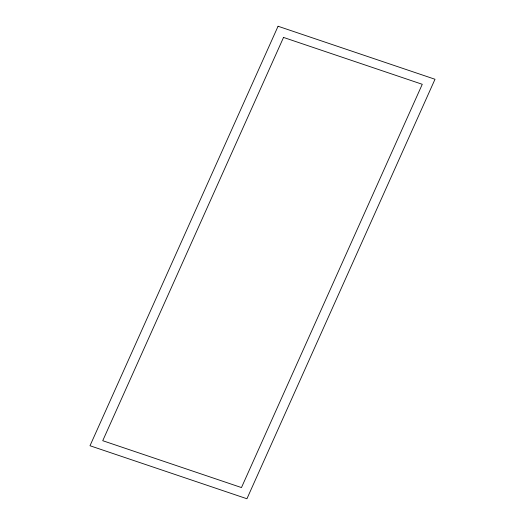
<?xml version="1.0" encoding="UTF-8"?>
<svg xmlns="http://www.w3.org/2000/svg" width="525" height="525" viewBox="0 0 525 525"><rect width="100%" height="100%" fill="white"/><g stroke="black" fill="none" stroke-linecap="round" stroke-linejoin="round"><path stroke-width="0.79" d="M278.066 26.25L89.998 445.738L246.934 498.75L435.002 79.262L278.066 26.25M283.533 37.432L102.736 440.705L241.467 487.567L422.264 84.295L283.533 37.432"/></g></svg>
